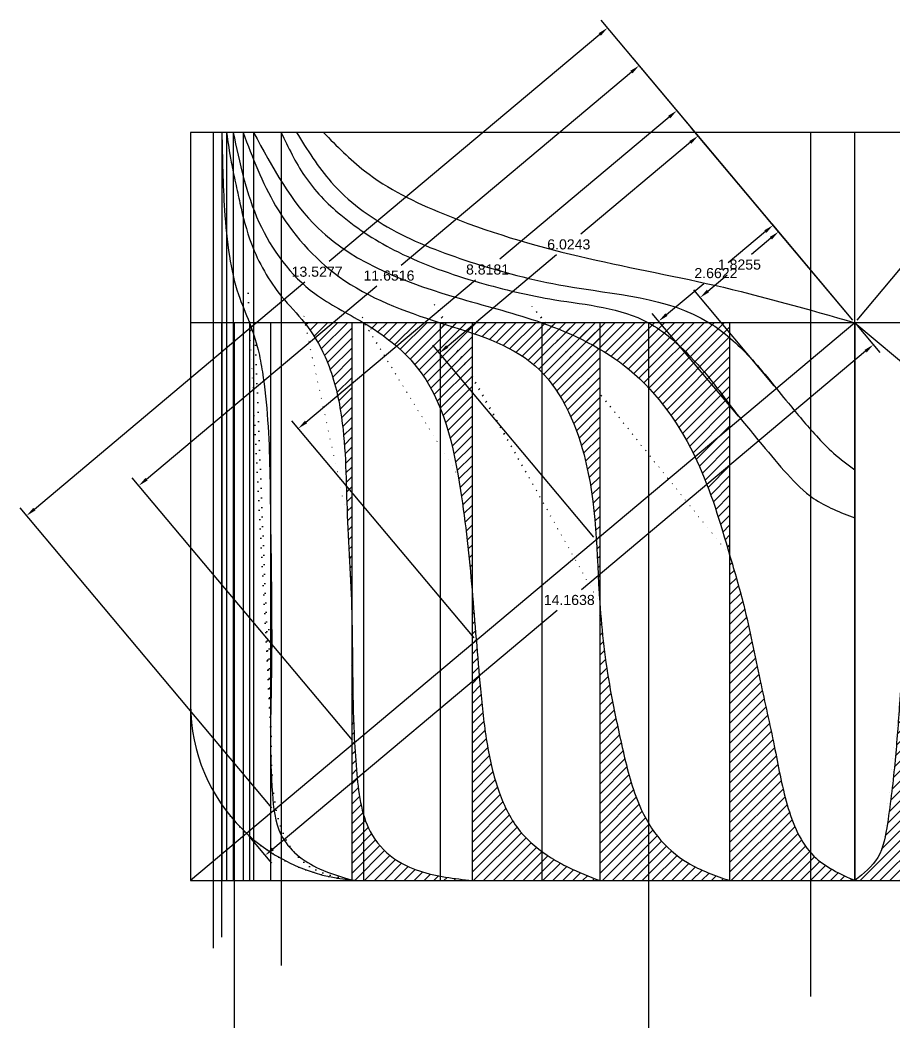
# Model space of a CAD drawing. Header units: inches. Extents: x 2352 to 5491, y -38 to 423.
# Drawn here: x 4820.61 to 4836.21, y 178.11 to 196.08 of the extents above; entities that cross this region are included whole.
import ezdxf

# ---------------------------------------------------------------- set-up
doc = ezdxf.new("R2010")
doc.units = ezdxf.units.IN
doc.header["$MEASUREMENT"] = 0
doc.header["$PDMODE"] = 3
for name, color, linetype in [('SentLine', 7, 'Continuous'), ('St-1', 7, 'Continuous'), ('St-2', 7, 'Continuous'), ('St0', 7, 'Continuous'), ('St1', 7, 'Continuous'), ('St19', 7, 'Continuous'), ('St2', 7, 'Continuous'), ('St3', 7, 'Continuous'), ('St4', 7, 'Continuous'), ('St5', 7, 'Continuous'), ('St6', 7, 'Continuous')]:
    doc.layers.add(name, color=color, linetype=linetype)
doc.styles.get("Standard").update_dxf_attribs({"font": 'arial.ttf'})
doc.dimstyles.get("Standard").update_dxf_attribs({"dimtxt": 0.18, "dimasz": 0.18, "dimexe": 0.18, "dimexo": 0.0625, "dimgap": 0.09, "dimtad": 0, "dimtih": 1, "dimtoh": 1, "dimdec": 4, "dimzin": 0, "dimdsep": 46, "dimtxsty": 'Standard', "dimcen": 0.09, "dimadec": 0, "dimazin": 0, "dimtfac": 1, "dimtdec": 4, "dimtofl": 0, "dimtmove": 0, "dimatfit": 3, "dimfxl": 1, "dimtolj": 1, "dimtzin": 0, "dimarcsym": 0})
pattern_1 = [(45, (1511.752132892455, 101.6322909856204), (-0.08838834764831845, 0.08838834764831845), [])]

# ---------------------------------------------------------------- blocks, each defined once
blk = doc.blocks.new('*D78')
at = {"layer": 'Defpoints', "color": 0, "transparency": 16777216}
for p in [(4834.137978868885, 192.3054951149616), (4835.499912032779, 190.6830051187721), (4834.101697747354, 189.5093310683778)]:
    blk.add_point(p, dxfattribs=at)
at = {"layer": 'SentLine', "color": 0, "lineweight": -2, "transparency": 16777216}
for p, q in [((4835.459729109245, 190.7308755966919), (4834.022252049108, 192.443362091371)), ((4834.000111892475, 192.1897682951849), (4833.655575474318, 191.900561227555)), ((4832.877631559869, 191.2475478843439), (4833.222167978027, 191.5367549519751)), ((4834.061514823821, 189.5572015462976), (4832.624037763682, 191.2696880409767))]:
    blk.add_line(p, q, dxfattribs=at)
at = {"layer": 'SentLine', "color": 0, "transparency": 16777216}
for points in [[(4833.980824089178, 192.2127461245864), (4834.019399695771, 192.1667904657829), (4834.137978868885, 192.3054951149616)], [(4832.858343756572, 191.2705257137454), (4832.896919363166, 191.224570054942), (4832.739764583459, 191.1318210645672)]]:
    blk.add_solid(points, dxfattribs=at)
at = {"layer": 'SentLine', "color": 0, "transparency": 16777216, "insert": (4833.438871726172, 191.7186580897646), "char_height": 0.18, "attachment_point": 5}
blk.add_mtext('\\A1;1.8255', dxfattribs=at)
blk = doc.blocks.new('*D79')
at = {"layer": 'Defpoints', "color": 0, "transparency": 16777216}
for p in [(4832.000577166537, 190.7111023374914), (4835.499912032778, 190.6830051187717), (4833.460880235177, 188.9714229001393)]:
    blk.add_point(p, dxfattribs=at)
at = {"layer": 'SentLine', "color": 0, "lineweight": -2, "transparency": 16777216}
for p, q in [((4835.459729109245, 190.7308755966915), (4833.923882144362, 192.5605515325333)), ((4833.901741987729, 192.3069577363472), (4833.236796813483, 191.7487965845971)), ((4832.138444142947, 190.8268291572681), (4832.803389317191, 191.3849903090168)), ((4833.420697311643, 189.019293378059), (4831.884850346761, 190.8489693139009))]:
    blk.add_line(p, q, dxfattribs=at)
at = {"layer": 'SentLine', "color": 0, "transparency": 16777216}
for points in [[(4833.882454184433, 192.3299355657487), (4833.921029791025, 192.2839799069452), (4834.039608964139, 192.4226845561238)], [(4832.119156339651, 190.8498069866696), (4832.157731946243, 190.8038513278661), (4832.000577166537, 190.7111023374914)]]:
    blk.add_solid(points, dxfattribs=at)
at = {"layer": 'SentLine', "color": 0, "transparency": 16777216, "insert": (4833.020093065338, 191.5668934468081), "char_height": 0.18, "attachment_point": 5}
blk.add_mtext('\\A1;2.6622', dxfattribs=at)
blk = doc.blocks.new('*D80')
at = {"layer": 'Defpoints', "color": 0, "transparency": 16777216}
for p in [(4835.499912032778, 190.6830051187712), (4828.088756739598, 190.141901479391), (4830.885735066635, 186.8098221413643)]:
    blk.add_point(p, dxfattribs=at)
at = {"layer": 'SentLine', "color": 0, "lineweight": -2, "transparency": 16777216}
for p, q in [((4835.459729109245, 190.7308755966915), (4832.587206885965, 194.1529514332078)), ((4832.565066729332, 193.8993576370217), (4830.612622107417, 192.2604574974262)), ((4828.226623716008, 190.2576282991672), (4830.179068337924, 191.8965284387632)), ((4830.845552143101, 186.8576926192845), (4827.973029919822, 190.2797684558009))]:
    blk.add_line(p, q, dxfattribs=at)
at = {"layer": 'SentLine', "color": 0, "transparency": 16777216}
for points in [[(4832.545778926035, 193.9223354664236), (4832.584354532628, 193.8763798076197), (4832.702933705742, 194.0150844567979)], [(4828.207335912712, 190.2806061285692), (4828.245911519304, 190.2346504697653), (4828.088756739598, 190.141901479391)]]:
    blk.add_solid(points, dxfattribs=at)
at = {"layer": 'SentLine', "color": 0, "transparency": 16777216, "insert": (4830.395845222671, 192.0784929680945), "char_height": 0.18, "attachment_point": 5}
blk.add_mtext('\\A1;6.0243', dxfattribs=at)
blk = doc.blocks.new('*D81')
at = {"layer": 'Defpoints', "color": 0, "transparency": 16777216}
for p in [(4835.499912032778, 190.6830051187717), (4825.570599429986, 188.7963553947225), (4828.74587575384, 185.0136043705306)]:
    blk.add_point(p, dxfattribs=at)
at = {"layer": 'SentLine', "color": 0, "lineweight": -2, "transparency": 16777216}
for p, q in [((4835.459729109245, 190.7308755966919), (4832.208908889149, 194.603623119373)), ((4832.186768732515, 194.3500293231868), (4829.164321317601, 191.8129589066325)), ((4825.708466406396, 188.9120822144987), (4828.73091382131, 191.449152631053)), ((4828.705692830306, 185.0614748484509), (4825.45487261021, 188.9342223711319))]:
    blk.add_line(p, q, dxfattribs=at)
at = {"layer": 'SentLine', "color": 0, "transparency": 16777216}
for points in [[(4832.167480929219, 194.3730071525883), (4832.206056535812, 194.3270514937849), (4832.324635708925, 194.4657561429635)], [(4825.6891786031, 188.9350600439002), (4825.727754209693, 188.8891043850967), (4825.570599429986, 188.7963553947225)]]:
    blk.add_solid(points, dxfattribs=at)
at = {"layer": 'SentLine', "color": 0, "transparency": 16777216, "insert": (4828.947617569455, 191.631055768843), "char_height": 0.18, "attachment_point": 5}
blk.add_mtext('\\A1;8.8181', dxfattribs=at)
blk = doc.blocks.new('*D82')
at = {"layer": 'Defpoints', "color": 0, "transparency": 16777216}
for p in [(4835.499912032779, 190.6830051187717), (4822.726817206386, 187.7769916886186), (4826.575613909041, 183.1918664321156)]:
    blk.add_point(p, dxfattribs=at)
at = {"layer": 'SentLine', "color": 0, "lineweight": -2, "transparency": 16777216}
for p, q in [((4835.459729109245, 190.7308755966919), (4831.535388510348, 195.4059973516846)), ((4831.513248353715, 195.152403555498), (4827.405670016401, 191.7044641697366)), ((4822.864684182796, 187.8927185083949), (4826.972262520109, 191.3406578941572)), ((4826.535430985507, 183.2397369100358), (4822.611090386609, 187.9148586650285))]:
    blk.add_line(p, q, dxfattribs=at)
at = {"layer": 'SentLine', "color": 0, "transparency": 16777216}
for points in [[(4831.493960550418, 195.1753813848995), (4831.53253615701, 195.1294257260961), (4831.651115330124, 195.2681303752747)], [(4822.845396379499, 187.9156963377964), (4822.883971986092, 187.8697406789929), (4822.726817206386, 187.7769916886186)]]:
    blk.add_solid(points, dxfattribs=at)
at = {"layer": 'SentLine', "color": 0, "transparency": 16777216, "insert": (4827.188966268254, 191.5225610319467), "char_height": 0.18, "attachment_point": 5}
blk.add_mtext('\\A1;11.6516', dxfattribs=at)
blk = doc.blocks.new('*D83')
at = {"layer": 'Defpoints', "color": 0, "transparency": 16777216}
for p in [(4835.499912032779, 190.6830051187717), (4820.726098036742, 187.2423941187876), (4825.138646927244, 181.9856630086615)]:
    blk.add_point(p, dxfattribs=at)
at = {"layer": 'SentLine', "color": 0, "lineweight": -2, "transparency": 16777216}
for p, q in [((4835.459729109246, 190.7308755966919), (4830.971636322501, 196.0776032053077)), ((4830.949496165867, 195.8240094091211), (4826.123507474256, 191.773029703174)), ((4820.863965013152, 187.3581209385643), (4825.689953704763, 191.4091006445115)), ((4825.09846400371, 182.0335334865817), (4820.610371216966, 187.3802610951975))]:
    blk.add_line(p, q, dxfattribs=at)
at = {"layer": 'SentLine', "color": 0, "transparency": 16777216}
for points in [[(4830.930208362571, 195.8469872385226), (4830.968783969163, 195.8010315797192), (4831.087363142277, 195.9397362288978)], [(4820.844677209856, 187.3810987679658), (4820.883252816448, 187.3351431091623), (4820.726098036742, 187.2423941187876)]]:
    blk.add_solid(points, dxfattribs=at)
at = {"layer": 'SentLine', "color": 0, "transparency": 16777216, "insert": (4825.90673058951, 191.5910651738427), "char_height": 0.18, "attachment_point": 5}
blk.add_mtext('\\A1;13.5277', dxfattribs=at)
blk = doc.blocks.new('*D84')
at = {"layer": 'Defpoints', "color": 0, "transparency": 16777216}
for p in [(4835.499912032778, 190.6830051187712), (4824.651474472118, 181.5767259275522), (4824.980110902233, 181.1852167592747)]:
    blk.add_point(p, dxfattribs=at)
at = {"layer": 'SentLine', "color": 0, "lineweight": -2, "transparency": 16777216}
for p, q in [((4835.540094956312, 190.6351346408514), (4835.944275282669, 190.1536289740839)), ((4835.690681486483, 190.1757691307175), (4830.62110656731, 185.9203208842155)), ((4825.117977878643, 181.3009435790509), (4830.187552797816, 185.5563918255525)), ((4824.691657395651, 181.5288554496324), (4825.095837722009, 181.0473497828648))]:
    blk.add_line(p, q, dxfattribs=at)
at = {"layer": 'SentLine', "color": 0, "transparency": 16777216}
for points in [[(4835.671393683187, 190.1987469601195), (4835.709969289779, 190.1527913013156), (4835.828548462893, 190.2914959504938)], [(4825.098690075346, 181.3239214084529), (4825.137265681939, 181.277965749649), (4824.980110902233, 181.1852167592747)]]:
    blk.add_solid(points, dxfattribs=at)
at = {"layer": 'SentLine', "color": 0, "transparency": 16777216, "insert": (4830.404329682563, 185.7383563548842), "char_height": 0.18, "attachment_point": 5}
blk.add_mtext('\\A1;14.1638', dxfattribs=at)
blk = doc.blocks.new('*D85')
at = {"layer": 'Defpoints', "color": 0, "transparency": 16777216}
for p in [(4839.00446752944, 191.4587643720706), (4835.499912032778, 190.6830051187717), (4837.173831240143, 189.277901797615)]:
    blk.add_point(p, dxfattribs=at)
at = {"layer": 'SentLine', "color": 0, "lineweight": -2, "transparency": 16777216}
for p, q in [((4835.540094956312, 190.7308755966919), (4837.446275141851, 193.0017346696372)), ((4837.468415298485, 192.7481408734507), (4837.950804177613, 192.3432191704383)), ((4838.86660055303, 191.5744911918468), (4838.384211673904, 191.9794128948583)), ((4837.214014163677, 189.3257722755352), (4839.120194349216, 191.5966313484805))]:
    blk.add_line(p, q, dxfattribs=at)
at = {"layer": 'SentLine', "color": 0, "transparency": 16777216}
for points in [[(4837.48770310178, 192.7711187028526), (4837.449127495189, 192.7251630440487), (4837.330548322076, 192.8638676932273)], [(4838.885888356327, 191.5974690212488), (4838.847312749735, 191.5515133624449), (4839.00446752944, 191.4587643720706)]]:
    blk.add_solid(points, dxfattribs=at)
at = {"layer": 'SentLine', "color": 0, "transparency": 16777216, "insert": (4838.167507925758, 192.1613160326488), "char_height": 0.18, "attachment_point": 5}
blk.add_mtext('\\A1;2.1855', dxfattribs=at)
blk = doc.blocks.new('*D86')
at = {"layer": 'Defpoints', "color": 0, "transparency": 16777216}
for p in [(4841.502748448144, 190.9935527825623), (4835.499912032778, 190.6830051187717), (4838.868522301348, 187.85536238953)]:
    blk.add_point(p, dxfattribs=at)
at = {"layer": 'SentLine', "color": 0, "lineweight": -2, "transparency": 16777216}
for p, q in [((4835.540094956312, 190.7308755966919), (4838.24986499935, 193.9590624882139)), ((4838.272005155985, 193.7054686920274), (4839.601666429113, 192.5893386765147)), ((4841.364881471734, 191.1092796023386), (4840.035220198606, 192.2254096178517)), ((4838.908705224881, 187.9032328674502), (4841.61847526792, 191.1314197589722))]:
    blk.add_line(p, q, dxfattribs=at)
at = {"layer": 'SentLine', "color": 0, "transparency": 16777216}
for points in [[(4838.29129295928, 193.7284465214289), (4838.252717352688, 193.6824908626254), (4838.134138179574, 193.821195511804)], [(4841.38416927503, 191.1322574317401), (4841.345593668439, 191.0863017729366), (4841.502748448144, 190.9935527825623)]]:
    blk.add_solid(points, dxfattribs=at)
at = {"layer": 'SentLine', "color": 0, "transparency": 16777216, "insert": (4839.818443313859, 192.407374147183), "char_height": 0.18, "attachment_point": 5}
blk.add_mtext('\\A1;4.3981', dxfattribs=at)
blk = doc.blocks.new('*D87')
at = {"layer": 'Defpoints', "color": 0, "transparency": 16777216}
for p in [(4835.499912032779, 190.6830051187671), (4844.038973367241, 189.4918626828389), (4841.095871729216, 185.985704603961)]:
    blk.add_point(p, dxfattribs=at)
at = {"layer": 'SentLine', "color": 0, "lineweight": -2, "transparency": 16777216}
for p, q in [((4835.540094956312, 190.7308755966874), (4838.55874049058, 194.3270301740549)), ((4838.580880647214, 194.0734363778688), (4841.024216634275, 192.0224774695739)), ((4843.901106390831, 189.6075895026152), (4841.457770403769, 191.6585484109105)), ((4841.136054652748, 186.0335750818813), (4844.154700187017, 189.6297296592488))]:
    blk.add_line(p, q, dxfattribs=at)
at = {"layer": 'SentLine', "color": 0, "transparency": 16777216}
for points in [[(4838.60016845051, 194.0964142072708), (4838.561592843918, 194.0504585484673), (4838.443013670804, 194.189163197645)], [(4843.920394194127, 189.6305673320171), (4843.881818587535, 189.5846116732137), (4844.038973367241, 189.4918626828389)]]:
    blk.add_solid(points, dxfattribs=at)
at = {"layer": 'SentLine', "color": 0, "transparency": 16777216, "insert": (4841.240993519023, 191.8405129402418), "char_height": 0.18, "attachment_point": 5}
blk.add_mtext('\\A1;7.3061', dxfattribs=at)
blk = doc.blocks.new('*D88')
at = {"layer": 'Defpoints', "color": 0, "transparency": 16777216}
for p in [(4835.499912032779, 190.6830051187721), (4846.573095176165, 188.3260256168446), (4843.156601457033, 184.2559089412939)]:
    blk.add_point(p, dxfattribs=at)
at = {"layer": 'SentLine', "color": 0, "lineweight": -2, "transparency": 16777216}
for p, q in [((4835.540094956312, 190.7308755966924), (4839.032132571688, 194.8909887707323)), ((4839.054272728321, 194.6373949745457), (4842.528046715893, 191.7214768433732)), ((4846.435228199756, 188.4417524366208), (4842.961454212184, 191.3576705677938)), ((4843.196784380566, 184.3037794192142), (4846.688821995942, 188.4638925932545))]:
    blk.add_line(p, q, dxfattribs=at)
at = {"layer": 'SentLine', "color": 0, "transparency": 16777216}
for points in [[(4839.073560531618, 194.6603728039472), (4839.034984925025, 194.6144171451438), (4838.916405751912, 194.7531217943224)], [(4846.454516003052, 188.4647302660223), (4846.41594039646, 188.4187746072189), (4846.573095176165, 188.3260256168446)]]:
    blk.add_solid(points, dxfattribs=at)
at = {"layer": 'SentLine', "color": 0, "transparency": 16777216, "insert": (4842.744750464039, 191.5395737055833), "char_height": 0.18, "attachment_point": 5}
blk.add_mtext('\\A1;9.9966', dxfattribs=at)

msp = doc.modelspace()

# ---------------------------------------------------------------- hatches: boundary and pattern name
at = {"layer": 'St1'}
h = msp.add_hatch(dxfattribs=at)
h.set_pattern_fill('ANSI31', color=256)
h.set_pattern_definition(pattern_1)
edge = h.paths.add_edge_path()
edge.add_line((4833.264612032778, 190.6830051187676), (4829.913512032777, 190.6830051187676))
edge.add_spline(control_points=[(4829.913512032778, 190.6830051187676), (4830.470691520465, 190.4869754366319), (4831.645640494732, 189.9235456288609), (4832.74303892253, 188.3290242637896), (4833.097408121223, 187.1120182200605), (4833.264612032778, 186.5430513004991)], knot_values=[6.403456095654477, 6.403456095654477, 6.403456095654477, 6.403456095654493, 8.173420790402275, 10.19728005206136, 11.97531637048232, 11.97531637048232, 11.97531637048232, 11.97531637048285], degree=3, periodic=0)
edge.add_line((4833.264612032778, 186.5430513005), (4833.264612032778, 190.6830051187676))
edge = h.paths.add_edge_path()
edge.add_spline(control_points=[(4835.499912032778, 180.7360051187676), (4835.233324850597, 180.856538590171), (4834.64290891725, 181.123486466045), (4834.246796160786, 182.1052178487055), (4834.065542571337, 183.1732643495822), (4833.785657308529, 184.36125886965), (4833.570129015122, 185.506965570956), (4833.351971128211, 186.2457829234557), (4833.264612032778, 186.5430513004989)], knot_values=[11.97531637048231, 11.97531637048231, 11.97531637048231, 11.97531637048231, 12.82551850103684, 13.85827593492851, 14.93469141155728, 16.12363723328686, 17.50389530124209, 18.43286665709516, 18.43286665709569, 18.43286665709569, 18.43286665709569], degree=3, periodic=0)
edge.add_line((4833.264612032778, 186.543051300498), (4833.264612032778, 180.7360051187676))
edge.add_line((4833.264612032779, 180.7360051187676), (4835.499912032778, 180.7360051187676))
at = {"layer": 'St19'}
h = msp.add_hatch(dxfattribs=at)
h.set_pattern_fill('ANSI31', color=256)
h.set_pattern_definition(pattern_1)
edge = h.paths.add_edge_path()
edge.add_spline(control_points=[(4836.601012032777, 186.8676615960232), (4836.531891721102, 186.2934601173501), (4836.410506867895, 185.3016449123802), (4836.299725371932, 183.9737478456415), (4836.221785114248, 182.835695528487), (4836.111336393434, 181.9339807674129), (4835.978648980817, 181.1227682658242), (4835.654496941856, 180.8608915436967), (4835.499912032778, 180.7360051187676)], knot_values=[9.206062706603081, 9.206062706611677, 9.206062706611677, 9.206062706611677, 10.9400553629694, 12.20287516068204, 13.20820326244025, 14.34644842344412, 14.9791694552818, 15.55598598360373, 15.55598598360373, 15.55598598360373, 15.55598598360373], degree=3, periodic=0)
edge.add_line((4835.499912032778, 180.7360051187676), (4836.601012032778, 180.7360051187676))
edge.add_line((4836.601012032778, 180.7360051187676), (4836.601012032778, 186.8676615960308))
at = {"layer": 'St2'}
h = msp.add_hatch(dxfattribs=at)
h.set_pattern_fill('ANSI31', color=256)
h.set_pattern_definition(pattern_1)
edge = h.paths.add_edge_path()
edge.add_line((4830.948112032778, 190.6830051187676), (4828.099912032777, 190.6830051187676))
edge.add_spline(control_points=[(4828.099912032777, 190.6830051187676), (4828.709024270846, 190.4884049125666), (4829.958189513359, 190.1434932462052), (4830.907374045698, 188.0478267170622), (4830.887208092234, 186.5696083905174), (4830.948112032778, 185.6900753198458)], knot_values=[5.106627802663025, 5.106627802663025, 5.106627802663025, 5.106627802663041, 6.967474303878229, 8.78220325054414, 11.43144877855364, 11.43144877856714, 11.43144877856714, 11.43144877856714], degree=3, periodic=0)
edge.add_line((4830.948112032778, 185.6900753198478), (4830.948112032778, 190.6830051187676))
edge = h.paths.add_edge_path()
edge.add_spline(control_points=[(4833.264612032779, 180.7360051187676), (4833.005972026517, 180.8257441292255), (4832.523703329624, 180.993074451628), (4831.935475528658, 181.5055738153298), (4831.544346946313, 182.2547475761183), (4831.336178235847, 183.1594054211639), (4831.083896520547, 184.3245191161571), (4830.984023304726, 185.1714692821143), (4830.948112032778, 185.6900753198414)], knot_values=[11.43144877855364, 11.43144877855364, 11.43144877855364, 11.43144877855364, 12.24674896503065, 12.95168443038197, 13.70961348426579, 14.74165163080245, 15.72681390946953, 17.28890949412457, 17.28890949412457, 17.28890949412457, 17.28890949413807], degree=3, periodic=0)
edge.add_line((4830.948112032778, 185.6900753198414), (4830.948112032778, 180.7360051187676))
edge.add_line((4830.948112032778, 180.7360051187676), (4833.264612032779, 180.7360051187676))
at = {"layer": 'St3'}
h = msp.add_hatch(dxfattribs=at)
h.set_pattern_fill('ANSI31', color=256)
h.set_pattern_definition(pattern_1)
edge = h.paths.add_edge_path()
edge.add_line((4828.670612032779, 190.6830051187676), (4826.734612032779, 190.6830051187676))
edge.add_spline(control_points=[(4826.734612032779, 190.6830051187676), (4827.088456826644, 190.4723720474367), (4828.068077349823, 189.7293817324906), (4828.480119187381, 187.8596814446533), (4828.618925000598, 186.5088583796261), (4828.670612032778, 185.9190666643917)], knot_values=[4.293740718904703, 4.293740718904707, 4.293740718904707, 4.293740718904707, 5.515178663675556, 7.863794907414716, 9.649581624411411, 9.649581624411411, 9.649581624411411, 9.649581624416138], degree=3, periodic=0)
edge.add_line((4828.670612032779, 185.9190666643815), (4828.670612032779, 190.6830051187676))
edge = h.paths.add_edge_path()
edge.add_spline(control_points=[(4830.948112032778, 180.7360051187676), (4830.758704565394, 180.8099540401369), (4830.461607361499, 180.9259474488088), (4829.970351302974, 181.1965628065713), (4829.47150458825, 181.5940836245236), (4829.107000346698, 182.3427226143752), (4828.914123905729, 183.2134217083492), (4828.788362836186, 184.4227727083681), (4828.721882174705, 185.3340320111737), (4828.670612032778, 185.9190666643901)], knot_values=[9.649581624411411, 9.649581624411411, 9.649581624411411, 9.649581624411411, 10.25841756511729, 10.60457805676821, 11.33261219620889, 12.12701433145465, 13.04349944258291, 14.00220413508597, 15.77358729579788, 15.77358729580261, 15.77358729580261, 15.77358729580261], degree=3, periodic=0)
edge.add_line((4828.670612032779, 185.9190666643817), (4828.670612032779, 180.7360051187676))
edge.add_line((4828.670612032779, 180.7360051187676), (4830.948112032778, 180.7360051187676))
at = {"layer": 'St4'}
h = msp.add_hatch(dxfattribs=at)
h.set_pattern_fill('ANSI31', color=256)
h.set_pattern_definition(pattern_1)
edge = h.paths.add_edge_path()
edge.add_spline(control_points=[(4825.682412032777, 190.6830051187673), (4825.829233857881, 190.4983413485366), (4826.127300009699, 190.0001841732441), (4826.417714362528, 188.867062603336), (4826.422079318179, 187.320236429672), (4826.507565979659, 186.1194252687274), (4826.525212032779, 185.4979590612872)], knot_values=[3.740480755095651, 3.740480755095895, 3.740480755095895, 3.740480755095895, 4.448370696100782, 5.459354286910604, 7.206149471664864, 9.071958560954833, 9.071958561009398, 9.071958561009398, 9.071958561009398], degree=3, periodic=0)
edge.add_line((4826.525212032779, 185.4979590613331), (4826.525212032778, 190.6830051187676))
edge.add_line((4826.525212032778, 190.6830051187676), (4825.682412032777, 190.6830051187676))
edge = h.paths.add_edge_path()
edge.add_spline(control_points=[(4828.670612032779, 180.7360051187676), (4828.352812546431, 180.772144558398), (4827.864058409252, 180.8277245747084), (4827.216995274857, 181.1219910770961), (4826.830031937203, 181.5649772478297), (4826.661119139242, 182.1393213162077), (4826.606521355068, 182.7316905787171), (4826.52640294454, 183.8548412743151), (4826.545451511001, 184.7851565050267), (4826.52521203278, 185.497959061269)], knot_values=[9.071958560954833, 9.071958560954833, 9.071958560954833, 9.071958560954833, 10.02556958870542, 10.53854788879595, 11.17000624077602, 11.71685997047402, 12.30766465082921, 12.95410949856417, 15.09413492942843, 15.09413492942843, 15.09413492942843, 15.09413492948299], degree=3, periodic=0)
edge.add_line((4826.525212032779, 185.4979590613637), (4826.525212032779, 180.7471820317267))
edge.add_arc((4826.789912032778, 183.8760051187677), 3.140000000000156, 265.1642632742594, 270)
edge.add_line((4826.789912032778, 180.7360051187676), (4828.67061203278, 180.7360051187676))
at = {"layer": 'St5'}
h = msp.add_hatch(dxfattribs=at)
h.set_pattern_fill('ANSI31', color=256)
h.set_pattern_definition(pattern_1)
h.paths.add_polyline_path([(4835.499912032778, 194.0760051187676), (4824.292712032779, 194.0760051187676), (4824.292712032778, 181.9724315951025, 0.2340062996317556), (4826.789912032778, 180.7360051187676), (4835.499912032778, 180.7360051187676)])
h.paths.add_polyline_path([(4835.499912032778, 190.6830051187676), (4826.525212032778, 190.6830051187676), (4826.525212032779, 180.7471820317267, 0.02110301372142997), (4826.789912032778, 180.7360051187676), (4835.499912032778, 180.7360051187676)])
edge = h.paths.add_edge_path(flags=16)
edge.add_line((4826.525212032778, 190.6830051187676), (4825.075912032778, 190.6830051187676))
edge.add_line((4825.075912032778, 190.6830051187676), (4825.075912032778, 183.5228148121332))
edge.add_spline(control_points=[(4825.075912032779, 183.5228148121144), (4825.078173050827, 183.413189041434), (4825.080412517092, 183.3035253121514), (4825.083120853163, 183.1938382600264)], knot_values=[10.62933537937585, 10.62933537937585, 10.62933537937585, 10.6293353794038, 10.95852070276817, 10.95852070276817, 10.95852070276817, 10.95852070276817], degree=3, periodic=0)
edge.add_spline(control_points=[(4825.083120853163, 183.1938382600264), (4825.083962284672, 183.1597604574935), (4825.084848973072, 183.1256804037606), (4825.085795625161, 183.0915985377257)], knot_values=[10.95852070276817, 10.95852070276817, 10.95852070276817, 10.95852070276817, 11.06079268682631, 11.06079268682631, 11.06079268682631, 11.06079268682631], degree=3, periodic=0)
edge.add_spline(control_points=[(4825.085795625161, 183.0915985377257), (4825.087425850505, 183.0329063080704), (4825.089233904956, 182.9742087038285), (4825.091294897163, 182.9155079664828)], knot_values=[11.06079268682631, 11.06079268682631, 11.06079268682631, 11.06079268682631, 11.23691481492537, 11.23691481492537, 11.23691481492537, 11.23691481492537], degree=3, periodic=0)
edge.add_spline(control_points=[(4825.091294897163, 182.9155079664828), (4825.092834963578, 182.8716441256586), (4825.097151790837, 182.7590169281561), (4825.102606273872, 182.646384363154), (4825.106840320225, 182.577694525615)], knot_values=[11.23691481492537, 11.23691481492537, 11.23691481492537, 11.23691481492537, 11.36852121957856, 11.57482114281365, 11.57482114281365, 11.57482114281365, 11.57482114281365], degree=3, periodic=0)
edge.add_spline(control_points=[(4825.106840320225, 182.577694525615), (4825.109804938829, 182.529598885366), (4825.113212729681, 182.4815400375002), (4825.117228430957, 182.4335444302965)], knot_values=[11.57482114281365, 11.57482114281365, 11.57482114281365, 11.57482114281365, 11.71926939377468, 11.71926939377468, 11.71926939377468, 11.71926939377468], degree=3, periodic=0)
edge.add_spline(control_points=[(4825.117228430957, 182.4335444302965), (4825.120381197601, 182.3958626060989), (4825.123908678702, 182.3582197632864), (4825.127890597608, 182.3206287012321)], knot_values=[11.71926939377468, 11.71926939377468, 11.71926939377468, 11.71926939377468, 11.83267713909703, 11.83267713909703, 11.83267713909703, 11.83267713909703], degree=3, periodic=0)
edge.add_spline(control_points=[(4825.127890597608, 182.3206287012321), (4825.133504782699, 182.2676283300247), (4825.142512979782, 182.1945164147395), (4825.153673746333, 182.121669665612), (4825.156944591685, 182.1015572326932)], knot_values=[11.83267713909703, 11.83267713909703, 11.83267713909703, 11.83267713909703, 11.99257293004832, 12.05367626579677, 12.05367626579677, 12.05367626579677, 12.05367626579677], degree=3, periodic=0)
edge.add_spline(control_points=[(4825.156944591685, 182.1015572326932), (4825.162650408089, 182.0664721591651), (4825.168919321921, 182.0314745131384), (4825.175860093946, 181.9966092003451)], knot_values=[12.05367626579677, 12.05367626579677, 12.05367626579677, 12.05367626579677, 12.1602677973232, 12.1602677973232, 12.1602677973232, 12.1602677973232], degree=3, periodic=0)
edge.add_spline(control_points=[(4825.175860093946, 181.9966092003451), (4825.179252604593, 181.9795677322637), (4825.182805626129, 181.9625578793729), (4825.186531858811, 181.945584885424)], knot_values=[12.1602677973232, 12.1602677973232, 12.1602677973232, 12.1602677973232, 12.21236760761382, 12.21236760761382, 12.21236760761382, 12.21236760761382], degree=3, periodic=0)
edge.add_spline(control_points=[(4825.186531858811, 181.945584885424), (4825.198159638671, 181.8926203354244), (4825.211474086108, 181.840014704488), (4825.226861117367, 181.787927331799)], knot_values=[12.21236760761382, 12.21236760761382, 12.21236760761382, 12.21236760761382, 12.37494605520035, 12.37494605520035, 12.37494605520035, 12.37494605520035], degree=3, periodic=0)
edge.add_spline(control_points=[(4825.226861117367, 181.787927331799), (4825.234850054269, 181.7608836008301), (4825.243397693412, 181.733979575692), (4825.252558047451, 181.7072375574214)], knot_values=[12.37494605520035, 12.37494605520035, 12.37494605520035, 12.37494605520035, 12.45935668239991, 12.45935668239991, 12.45935668239991, 12.45935668239991], degree=3, periodic=0)
edge.add_spline(control_points=[(4825.252558047451, 181.7072375574214), (4825.25594814634, 181.6973407689323), (4825.259422163909, 181.6874661692343), (4825.262982837925, 181.6776148887097)], knot_values=[12.45935668239991, 12.45935668239991, 12.45935668239991, 12.45935668239991, 12.49059569043475, 12.49059569043475, 12.49059569043475, 12.49059569043475], degree=3, periodic=0)
edge.add_spline(control_points=[(4825.262982837925, 181.6776148887097), (4825.265965285532, 181.6693633812995), (4825.269008530128, 181.6611282343064), (4825.272114180575, 181.6529101120041)], knot_values=[12.49059569043475, 12.49059569043475, 12.49059569043475, 12.49059569043475, 12.51676172089534, 12.51676172089534, 12.51676172089534, 12.51676172089534], degree=3, periodic=0)
edge.add_spline(control_points=[(4825.272114180575, 181.6529101120041), (4825.282497910156, 181.6254328536542), (4825.29357927253, 181.5981459137265), (4825.305418401692, 181.57107412067)], knot_values=[12.51676172089534, 12.51676172089534, 12.51676172089534, 12.51676172089534, 12.60424773686222, 12.60424773686222, 12.60424773686222, 12.60424773686222], degree=3, periodic=0)
edge.add_spline(control_points=[(4825.305418401692, 181.57107412067), (4825.305419689409, 181.57107117613), (4825.305420977134, 181.5710682315925), (4825.305422264869, 181.5710652870576)], knot_values=[12.60424773686222, 12.60424773686222, 12.60424773686222, 12.60424773686222, 12.60425725252574, 12.60425725252574, 12.60425725252574, 12.60425725252574], degree=3, periodic=0)
edge.add_spline(control_points=[(4825.305422264869, 181.5710652870576), (4825.310437733023, 181.5595969105503), (4825.321258425388, 181.5355885726813), (4825.332699301097, 181.5117589206571), (4825.338861907505, 181.4993347807331)], knot_values=[12.60425725252574, 12.60425725252574, 12.60425725252574, 12.60425725252574, 12.64131886505783, 12.68210554437949, 12.68210554437949, 12.68210554437949, 12.68210554437949], degree=3, periodic=0)
edge.add_spline(control_points=[(4825.338861907505, 181.4993347807331), (4825.343217650505, 181.4905533728484), (4825.34765754278, 181.4818023460111), (4825.352180950473, 181.4730858546362)], knot_values=[12.68210554437949, 12.68210554437949, 12.68210554437949, 12.68210554437949, 12.71093365397699, 12.71093365397699, 12.71093365397699, 12.71093365397699], degree=3, periodic=0)
edge.add_spline(control_points=[(4825.352180950473, 181.4730858546362), (4825.356274701833, 181.4651973000669), (4825.360436856661, 181.4573370318361), (4825.364666945107, 181.4495081294215)], knot_values=[12.71093365397699, 12.71093365397699, 12.71093365397699, 12.71093365397699, 12.73702352269915, 12.73702352269915, 12.73702352269915, 12.73702352269915], degree=3, periodic=0)
edge.add_spline(control_points=[(4825.364666945107, 181.4495081294215), (4825.378713668962, 181.4235109353467), (4825.393509486165, 181.3978596072041), (4825.409037192489, 181.3726669046791)], knot_values=[12.73702352269915, 12.73702352269915, 12.73702352269915, 12.73702352269915, 12.82365934272075, 12.82365934272075, 12.82365934272075, 12.82365934272075], degree=3, periodic=0)
edge.add_spline(control_points=[(4825.409037192489, 181.3726669046791), (4825.42317723257, 181.3497256011785), (4825.437924193358, 181.3271646140076), (4825.453265083178, 181.3050690930092)], knot_values=[12.82365934272075, 12.82365934272075, 12.82365934272075, 12.82365934272075, 12.9025527698617, 12.9025527698617, 12.9025527698617, 12.9025527698617], degree=3, periodic=0)
edge.add_spline(control_points=[(4825.453265083178, 181.3050690930092), (4825.458840286144, 181.2970391145881), (4825.464493932222, 181.2890706125614), (4825.470225397828, 181.2811676740195)], knot_values=[12.9025527698617, 12.9025527698617, 12.9025527698617, 12.9025527698617, 12.93122430548883, 12.93122430548883, 12.93122430548883, 12.93122430548883], degree=3, periodic=0)
edge.add_spline(control_points=[(4825.470225397828, 181.2811676740195), (4825.475537231488, 181.2738433528349), (4825.480915906641, 181.2665753460659), (4825.486360926886, 181.2593669072106)], knot_values=[12.93122430548883, 12.93122430548883, 12.93122430548883, 12.93122430548883, 12.95779664116803, 12.95779664116803, 12.95779664116803, 12.95779664116803], degree=3, periodic=0)
edge.add_spline(control_points=[(4825.486360926886, 181.2593669072106), (4825.504098491104, 181.2358848738411), (4825.522540096027, 181.2130349631239), (4825.541668581732, 181.1909296443663)], knot_values=[12.95779664116803, 12.95779664116803, 12.95779664116803, 12.95779664116803, 13.04435802923673, 13.04435802923673, 13.04435802923673, 13.04435802923673], degree=3, periodic=0)
edge.add_spline(control_points=[(4825.541668581732, 181.1909296443663), (4825.55911563525, 181.1707674273782), (4825.577134120525, 181.1512246533869), (4825.595711016688, 181.1323866635494)], knot_values=[13.04435802923673, 13.04435802923673, 13.04435802923673, 13.04435802923673, 13.12331049801416, 13.12331049801416, 13.12331049801416, 13.12331049801416], degree=3, periodic=0)
edge.add_spline(control_points=[(4825.595711016688, 181.1323866635494), (4825.602346947971, 181.1256574658959), (4825.609054133594, 181.1190182001041), (4825.615831980052, 181.1124727561302)], knot_values=[13.12331049801416, 13.12331049801416, 13.12331049801416, 13.12331049801416, 13.1515134417582, 13.1515134417582, 13.1515134417582, 13.1515134417582], degree=3, periodic=0)
edge.add_spline(control_points=[(4825.615831980052, 181.1124727561302), (4825.621952926375, 181.1065616881425), (4825.628131500554, 181.1007271370841), (4825.634367265459, 181.094971967959)], knot_values=[13.1515134417582, 13.1515134417582, 13.1515134417582, 13.1515134417582, 13.17698299257681, 13.17698299257681, 13.17698299257681, 13.17698299257681], degree=3, periodic=0)
edge.add_spline(control_points=[(4825.634367265459, 181.094971967959), (4825.654416345063, 181.0764680882169), (4825.675056625504, 181.0587848076671), (4825.696273578286, 181.0420173487616)], knot_values=[13.17698299257681, 13.17698299257681, 13.17698299257681, 13.17698299257681, 13.25887207267031, 13.25887207267031, 13.25887207267031, 13.25887207267031], degree=3, periodic=0)
edge.add_spline(control_points=[(4825.696273578286, 181.0420173487616), (4825.707190608197, 181.033389773809), (4825.718260314575, 181.0250046665514), (4825.72948071824, 181.016874998896)], knot_values=[13.25887207267031, 13.25887207267031, 13.25887207267031, 13.25887207267031, 13.30100750775904, 13.30100750775904, 13.30100750775904, 13.30100750775904], degree=3, periodic=0)
edge.add_spline(control_points=[(4825.72948071824, 181.016874998896), (4825.733673309563, 181.0138372851837), (4825.737886941263, 181.0108352359869), (4825.742121510089, 181.007869528052)], knot_values=[13.30100750775904, 13.30100750775904, 13.30100750775904, 13.30100750775904, 13.31675174164049, 13.31675174164049, 13.31675174164049, 13.31675174164049], degree=3, periodic=0)
edge.add_spline(control_points=[(4825.742121510089, 181.007869528052), (4825.745398456848, 181.0055744969847), (4825.748687941873, 181.0033012289987), (4825.75198991731, 181.0010500377159)], knot_values=[13.31675174164049, 13.31675174164049, 13.31675174164049, 13.31675174164049, 13.32893551249149, 13.32893551249149, 13.32893551249149, 13.32893551249149], degree=3, periodic=0)
edge.add_spline(control_points=[(4825.75198991731, 181.0010500377159), (4825.752132680548, 181.0009527058726), (4825.763485171101, 180.9932174531424), (4825.774985231436, 180.9857432322391), (4825.786477214237, 180.9786045847709)], knot_values=[13.32893551249149, 13.32893551249149, 13.32893551249149, 13.32893551249149, 13.32946228641958, 13.37081757021032, 13.37081757021032, 13.37081757021032, 13.37081757021032], degree=3, periodic=0)
edge.add_spline(control_points=[(4825.786477214237, 180.9786045847709), (4825.797823247725, 180.9715565988293), (4825.809302399578, 180.9647440820292), (4825.820907629132, 180.958154580352)], knot_values=[13.37081757021032, 13.37081757021032, 13.37081757021032, 13.37081757021032, 13.41164763782069, 13.41164763782069, 13.41164763782069, 13.41164763782069], degree=3, periodic=0)
edge.add_spline(control_points=[(4825.820907629132, 180.958154580352), (4825.825232171391, 180.955699085755), (4825.829574220625, 180.9532745587285), (4825.833933412522, 180.9508803548528)], knot_values=[13.41164763782069, 13.41164763782069, 13.41164763782069, 13.41164763782069, 13.42686244697007, 13.42686244697007, 13.42686244697007, 13.42686244697007], degree=3, periodic=0)
edge.add_spline(control_points=[(4825.833933412522, 180.9508803548528), (4825.84518967468, 180.944698065309), (4825.856560239074, 180.9387179616108), (4825.868038833251, 180.9329289486033)], knot_values=[13.42686244697007, 13.42686244697007, 13.42686244697007, 13.42686244697007, 13.46614997652072, 13.46614997652072, 13.46614997652072, 13.46614997652072], degree=3, periodic=0)
edge.add_spline(control_points=[(4825.868038833251, 180.9329289486033), (4825.892241168945, 180.9207229559546), (4825.916923769332, 180.9093664893296), (4825.94202783905, 180.8987555473448)], knot_values=[13.46614997652072, 13.46614997652072, 13.46614997652072, 13.46614997652072, 13.54898677378893, 13.54898677378893, 13.54898677378893, 13.54898677378893], degree=3, periodic=0)
edge.add_spline(control_points=[(4825.94202783905, 180.8987555473448), (4825.955086723859, 180.8932358419481), (4825.96825965725, 180.8879178737191), (4825.981538363064, 180.8827870032)], knot_values=[13.54898677378893, 13.54898677378893, 13.54898677378893, 13.54898677378893, 13.59207764334393, 13.59207764334393, 13.59207764334393, 13.59207764334393], degree=3, periodic=0)
edge.add_spline(control_points=[(4825.981538363064, 180.8827870032), (4826.005200753526, 180.8736438936723), (4826.029199019375, 180.8650949041907), (4826.053486329166, 180.8570571959941)], knot_values=[13.59207764334393, 13.59207764334393, 13.59207764334393, 13.59207764334393, 13.66886471846446, 13.66886471846446, 13.66886471846446, 13.66886471846446], degree=3, periodic=0)
edge.add_spline(control_points=[(4826.053486329166, 180.8570571959941), (4826.105121465934, 180.8399689237396), (4826.158063061473, 180.8251916077936), (4826.211861092142, 180.8119292146413)], knot_values=[13.66886471846446, 13.66886471846446, 13.66886471846446, 13.66886471846446, 13.83211503972402, 13.83211503972402, 13.83211503972402, 13.83211503972402], degree=3, periodic=0)
edge.add_spline(control_points=[(4826.211861092142, 180.8119292146413), (4826.241649488021, 180.8045857224617), (4826.271700460456, 180.7977066941959), (4826.301937612233, 180.791156993063)], knot_values=[13.83211503972402, 13.83211503972402, 13.83211503972402, 13.83211503972402, 13.92250803620094, 13.92250803620094, 13.92250803620094, 13.92250803620094], degree=3, periodic=0)
edge.add_spline(control_points=[(4826.301937612233, 180.791156993063), (4826.318174996454, 180.787639796251), (4826.33446606925, 180.7842175675694), (4826.350799000117, 180.7808693803962)], knot_values=[13.92250803620094, 13.92250803620094, 13.92250803620094, 13.92250803620094, 13.97104917610749, 13.97104917610749, 13.97104917610749, 13.97104917610749], degree=3, periodic=0)
edge.add_spline(control_points=[(4826.350799000117, 180.7808693803962), (4826.408587344179, 180.7690229950834), (4826.466899688479, 180.7581034983039), (4826.525212032779, 180.7471840015245)], knot_values=[13.97104917610749, 13.97104917610749, 13.97104917610749, 13.97104917610749, 14.14279496482971, 14.14279496482971, 14.14279496482971, 14.14279496482971], degree=3, periodic=0)
edge.add_line((4826.525212032779, 180.7471840015245), (4826.525212032778, 190.6830051187676))
h.paths.add_polyline_path([(4824.699912032778, 190.6830051187676), (4824.292712032779, 190.6830051187676), (4824.292712032778, 181.9724315951025, 0.04783040297424605), (4824.699912032779, 181.5326101456568)], flags=16)
edge = h.paths.add_edge_path(flags=16)
edge.add_spline(control_points=[(4825.075912032778, 183.5228148121237), (4825.05000809463, 184.7787708120564), (4824.999836508884, 186.9631525464662), (4825.074607747028, 189.2686356897639), (4824.803432816606, 190.3767607079978), (4824.738929776125, 190.5675873516452), (4824.699912032788, 190.6830051188294)], knot_values=[3.439763911072406, 3.439763911100354, 3.439763911100354, 3.439763911100354, 7.21116072262118, 10.02517062349896, 10.26409216256273, 10.62933537930596, 10.6293353794038, 10.6293353794038, 10.6293353794038], degree=3, periodic=0)
edge.add_line((4824.699912032778, 190.6830051188641), (4824.699912032779, 181.5326101456567))
edge.add_arc((4826.789912032778, 183.8760051187675), 3.139999999999915, 228.2712365701159, 236.9165560794923)
edge.add_line((4825.075912032778, 181.2450729645685), (4825.075912032778, 183.5228148120956))
h.paths.add_polyline_path([(4835.499912032778, 194.0760051187676), (4824.292712032779, 194.0760051187676), (4824.292712032779, 190.6830051187676), (4824.699912032778, 190.6830051187676), (4835.499912032778, 190.6830051187676)], flags=17)
edge = h.paths.add_edge_path(flags=16)
edge.add_line((4825.075912032778, 190.6830051187676), (4824.69991203281, 190.6830051187676))
edge.add_spline(control_points=[(4824.699912032788, 190.6830051188294), (4824.738929776125, 190.5675873516452), (4824.803432816606, 190.3767607079978), (4825.074607747028, 189.2686356897639), (4824.999836508884, 186.9631525464662), (4825.05000809463, 184.7787708120564), (4825.075912032778, 183.5228148121237)], knot_values=[3.439763911072407, 3.439763911072407, 3.439763911072407, 3.439763911170243, 3.805007127913473, 4.043928666977246, 6.857938567855026, 10.62933537937585, 10.62933537937585, 10.62933537937585, 10.6293353794038], degree=3, periodic=0)
edge.add_line((4825.075912032778, 183.5228148121018), (4825.075912032778, 190.6830051187676))
edge = h.paths.add_edge_path(flags=16)
edge.add_spline(control_points=[(4826.525212032779, 180.7471840015245), (4826.249063572161, 180.7988952174362), (4825.739271792471, 180.8943581895295), (4825.280821575233, 181.5115080645366), (4825.131004141253, 182.1516262227016), (4825.090152169395, 182.8223097618045), (4825.080989150154, 183.2766500786045), (4825.075912032778, 183.5228148121144)], knot_values=[10.62933537937585, 10.62933537937585, 10.62933537937585, 10.62933537937585, 11.44266805778598, 12.13081147914773, 12.77955741415724, 13.40360912462699, 14.14279496480176, 14.1427949648297, 14.1427949648297, 14.1427949648297], degree=3, periodic=0)
edge.add_line((4825.075912032778, 183.5228148120958), (4825.075912032778, 181.2450729645685))
edge.add_arc((4826.789912032778, 183.8760051187675), 3.139999999999916, 236.916556079492, 265.1646094653941)

# ---------------------------------------------------------------- linework, layer by layer
for p, q in [((4847.349912032779, 194.0760051187676), (4823.649912032778, 194.0760051187676)), ((4823.649912032778, 194.0760051187676), (4823.649912032778, 190.6830051187676)), ((4835.499912032778, 180.7360051187676), (4835.499912032778, 194.0760051187676)), ((4847.349912032779, 190.6830051187676), (4823.649912032778, 190.6830051187676)), ((4823.649912032778, 190.6830051187676), (4823.649912032778, 183.8760051187676)), ((4823.649912032778, 183.8760051187676), (4823.649912032778, 180.7360051187676)), ((4823.649912032778, 180.7360051187676), (4826.789912032778, 180.7360051187676)), ((4826.789912032778, 180.7360051187676), (4844.209912032779, 180.7360051187676))]:
    msp.add_line(p, q)
at = {"color": 5}
for q in [(4823.649912032778, 180.7360051187676), (4847.349912032779, 180.7360051187676)]:
    msp.add_line((4835.499912032778, 190.6830051187676), q, dxfattribs=at)
msp.add_arc((4826.789912032778, 183.8760051187676), 3.14, 180, 270)
at = {"layer": 'St-1'}
msp.add_spline([(4825.538712032779, 194.0760051187676), (4826.159862633786, 193.1884430183819), (4827.23409217985, 192.3504416072834), (4828.628959159713, 191.7708730104683), (4830.329724956967, 191.3389809981132), (4832.899912032778, 190.6830051187676), (4833.624946245795, 190.0688144486317), (4834.312245870376, 189.2484502112021), (4834.812067563839, 188.6658796451262), (4835.119684274768, 188.3556398991705), (4835.499912032778, 188.0606051187676)], degree=3, dxfattribs=at)
at = {"layer": 'St-2'}
msp.add_spline([(4826.019912032779, 194.0760051187676), (4826.754356188635, 193.3886564819514), (4828.150764721971, 192.6276476061472), (4830.58079907929, 191.86777232421), (4832.995150547597, 191.3506214843934), (4835.499912032778, 190.6830051187676)], degree=3, dxfattribs=at)
at = {"layer": 'St0', "color": 5}
for p, q in [((4825.268112032779, 194.0760051187676), (4825.268112032779, 179.2214692335202)), ((4834.708712032779, 194.0760051187676), (4834.708712032779, 178.667294106153)), ((4831.818112032778, 190.6830051187717), (4831.818112032778, 178.1131189787858))]:
    msp.add_line(p, q, dxfattribs=at)
at = {"layer": 'St0'}
msp.add_spline([(4825.268112032779, 194.0760051187676), (4825.683016344282, 193.3000331285549), (4826.328193446868, 192.6048838811081), (4827.350749665477, 191.9444651459872), (4828.796977111389, 191.4013479971773), (4830.146826179155, 191.0929210345917), (4831.818112032778, 190.6830051187676), (4832.569641970586, 190.0735301024384), (4833.044969460173, 189.5122222767714), (4833.29290359166, 189.1843260207912), (4833.845570420754, 188.506610915275), (4834.296073779892, 187.9796106191476), (4834.763062090918, 187.5514215189565), (4835.499912032778, 187.2016051187676)], degree=3, dxfattribs=at)
at = {"layer": 'St1'}
for p, q in [((4824.774312032779, 194.0760051187676), (4824.774312032779, 180.7360051187676)), ((4829.913512032778, 190.6830051187676), (4829.913512032778, 180.7360051187676)), ((4833.264612032778, 190.6830051187676), (4833.264612032779, 180.7360051187676)), ((4835.499912032778, 190.6830051187676), (4835.499912032778, 180.7360051187676))]:
    msp.add_line(p, q, dxfattribs=at)
msp.add_spline([(4824.774312032779, 194.0760051187676), (4825.92732547569, 192.3663343241925), (4828.481979142985, 191.1062039496238), (4829.913512032778, 190.6830051187676), (4831.473907857871, 189.8475771507861), (4832.679683909918, 188.2221201617168), (4833.264612032778, 186.5430513004986), (4833.51521459878, 185.6485200635321), (4833.808686828495, 184.2998220304122), (4834.060568384762, 183.1378634043755), (4834.292535448587, 182.0867394537273), (4834.769137770399, 181.1705308835304), (4835.499912032778, 180.7360051187676)], degree=3, dxfattribs=at)
at = {"layer": 'St19'}
msp.add_spline([(4841.485912032778, 194.0760051187676), (4840.93331098981, 192.4140053141426), (4839.694562571201, 191.3042030036619), (4838.499912032778, 190.6830051187676), (4838.043559426927, 190.3734285711429), (4837.471818060372, 189.7666051796742), (4836.994944794728, 188.8679881105491), (4836.778691909522, 188.080323532953), (4836.601012032778, 186.8676615960318), (4836.404288709412, 185.1448643164959), (4836.295972677862, 183.8866983978652), (4836.216857025683, 182.8844881874976), (4836.078983524895, 181.7546240610073), (4835.905493071205, 181.146153053803), (4835.499912032778, 180.7360051187676)], degree=3, dxfattribs=at)
at = {"layer": 'St2'}
for p, q in [((4824.586312032779, 194.0760051187676), (4824.586312032779, 180.7360051187676)), ((4828.099912032779, 190.6830051187676), (4828.099912032779, 180.7360051187676)), ((4830.948112032778, 190.6830051187676), (4830.948112032778, 180.7360051187676))]:
    msp.add_line(p, q, dxfattribs=at)
msp.add_spline([(4824.586312032779, 194.0760051187676), (4825.167454461517, 192.7689160107635), (4826.30175494939, 191.5026618118642), (4828.099912032779, 190.6830051187676), (4829.79506901546, 189.9154163583295), (4830.668088526881, 188.3244801300203), (4830.948112032777, 185.6900753198548), (4831.136477308429, 184.1393783350864), (4831.33505313946, 183.1744367023235), (4831.61355828891, 182.1806874292994), (4831.983614781818, 181.519238532726), (4832.514502705392, 181.055458387707), (4833.264612032779, 180.7360051187676)], degree=3, dxfattribs=at)
at = {"layer": 'St3'}
for p, q in [((4824.409712032778, 194.0760051187676), (4824.409712032778, 180.7360051187676)), ((4826.734612032779, 190.6830051187676), (4826.734612032779, 180.7360051187676)), ((4828.670612032779, 190.6830051187676), (4828.670612032779, 180.7360051187676))]:
    msp.add_line(p, q, dxfattribs=at)
msp.add_spline([(4824.409712032778, 194.0760051187676), (4824.869928331652, 192.4778428949918), (4825.863969117077, 191.2032027985457), (4826.734612032778, 190.6830051187676), (4827.676260082432, 189.9050529328911), (4828.465570071707, 187.6930429868948), (4828.670612032779, 185.919066664387), (4828.819802578788, 184.1539772946849), (4828.934088774421, 183.2021089461644), (4829.153723214346, 182.3123305064852), (4829.530133399384, 181.6127662670591), (4830.084595898687, 181.1409558760574), (4830.387345951634, 180.973118182375), (4830.948112032778, 180.7360051187676)], degree=3, dxfattribs=at)
at = {"layer": 'St4'}
msp.add_spline([(4824.292712032779, 194.0760051187676), (4824.374667551298, 193.5482900605872), (4824.452456723307, 193.1759300800728), (4824.530503399562, 192.8156386064507), (4824.735190664734, 192.0918793065772), (4825.274662063222, 191.1512461616436), (4825.682412032778, 190.6830051187676), (4826.048616829475, 190.0771980410169), (4826.325348060777, 189.1048258661227), (4826.441156304348, 187.3618738104993), (4826.525212032778, 185.4979590613235), (4826.566417814959, 183.3583303719257), (4826.61016492545, 182.7133674803677), (4826.682369116445, 182.1269915556128), (4826.855789643655, 181.6083642111476), (4827.27184211748, 181.1333484331895), (4827.732620217938, 180.9078927202387), (4828.670612032779, 180.7360051187676)], degree=3, dxfattribs=at)
at = {"layer": 'St5', "color": 1}
for p, q in [((4824.208212032779, 194.0760051187676), (4824.208212032779, 180.7360051187676)), ((4824.699912032778, 190.6830051187676), (4824.699912032779, 180.7360051187676)), ((4825.075912032778, 190.6830051187676), (4825.075912032778, 180.7360051187676))]:
    msp.add_line(p, q, dxfattribs=at)
at = {"layer": 'St5'}
for p, q in [((4824.292712032779, 194.0760051187676), (4824.292712032778, 180.7360051187676)), ((4826.525212032778, 190.6830051187676), (4826.525212032779, 180.7360051187676))]:
    msp.add_line(p, q, dxfattribs=at)
at = {"layer": 'St5', "color": 1}
msp.add_spline([(4824.208212032779, 194.0760051187573), (4824.256154128166, 192.6886861286997), (4824.342676634014, 191.8671383800407), (4824.503411248756, 191.1863398346062), (4824.69991203281, 190.6830051187676), (4824.854386408734, 190.2003414183931), (4824.931123916048, 189.8051631113161), (4825.024843439252, 188.9439441268233), (4825.075912032778, 187.1682388341547), (4825.092502765082, 184.4540534801839), (4825.075912032778, 183.2911644321835), (4825.108439280752, 182.2887978379495), (4825.262654244479, 181.5577833159724), (4825.549231744805, 181.1952557261535), (4825.951314931362, 180.9468511245842), (4826.525212032779, 180.7471820317267)], degree=3, dxfattribs=at)
at = {"layer": 'St6', "color": 1}
for p, q in [((4824.053212032778, 194.0760051187676), (4824.053212032778, 179.5330925674058)), ((4824.199912032778, 190.6830051187676), (4824.199912032778, 179.7270755834525)), ((4824.429012032778, 190.6830051187676), (4824.429012032778, 178.1101148089577))]:
    msp.add_line(p, q, dxfattribs=at)

# ---------------------------------------------------------------- dimensions: what is measured, and where the dimension line sits
at = {"layer": 'SentLine', "color": 5}
for p1, p2, distance, picture, middle in [((4835.499912032778, 190.6830051187715), (4825.138646927244, 181.9856630086618), -6.863221523106664, '*D83', (4825.90673058951, 191.5910651738427)), ((4835.499912032778, 190.6830051187716), (4826.57561390904, 183.1918664321153), -5.986368655218697, '*D82', (4827.188966268254, 191.5225610319467)), ((4835.499912032778, 190.6830051187715), (4843.156601457033, 184.2559089412942), 5.313970181085524, '*D88', (4842.744750464039, 191.5395737055833)), ((4835.499912032778, 190.6830051187715), (4828.74587575384, 185.0136043705306), -4.938783761600709, '*D81', (4828.947617569455, 191.631055768843)), ((4835.499912032779, 190.6830051187676), (4841.095871729216, 185.9857046039613), 4.577662255543075, '*D87', (4841.240993519023, 191.8405129402418)), ((4835.499912032778, 190.6830051187715), (4830.885735066635, 186.8098221413641), -4.350383945908956, '*D80', (4830.395845222671, 192.0784929680945)), ((4835.499912032778, 190.6830051187715), (4838.868522301348, 187.8553623895301), 4.0972413079271295, '*D86', (4839.818443313859, 192.407374147183)), ((4835.499912032778, 190.6830051187715), (4837.173831240144, 189.2779017976148), 2.847348027964011, '*D85', (4838.167507925758, 192.1613160326488)), ((4835.499912032778, 190.6830051187715), (4833.460880235177, 188.9714229001393), -2.271336522187644, '*D79', (4833.020093065338, 191.5668934468081)), ((4834.101697747354, 189.5093310683778), (4835.499912032778, 190.6830051187719), 2.1183332435312088, '*D78', (4833.438871726172, 191.7186580897646)), ((4835.499912032778, 190.6830051187715), (4824.651474472118, 181.5767259275524), 0.5111568565949887, '*D84', (4830.404329682563, 185.7383563548842))]:
    dim = msp.add_aligned_dim(p1=p1, p2=p2, distance=distance, dimstyle='Standard', dxfattribs=at)
    dim.commit()
    dim.dimension.update_dxf_attribs({"geometry": picture, "text_midpoint": middle})

doc.saveas('drawing.dxf')
